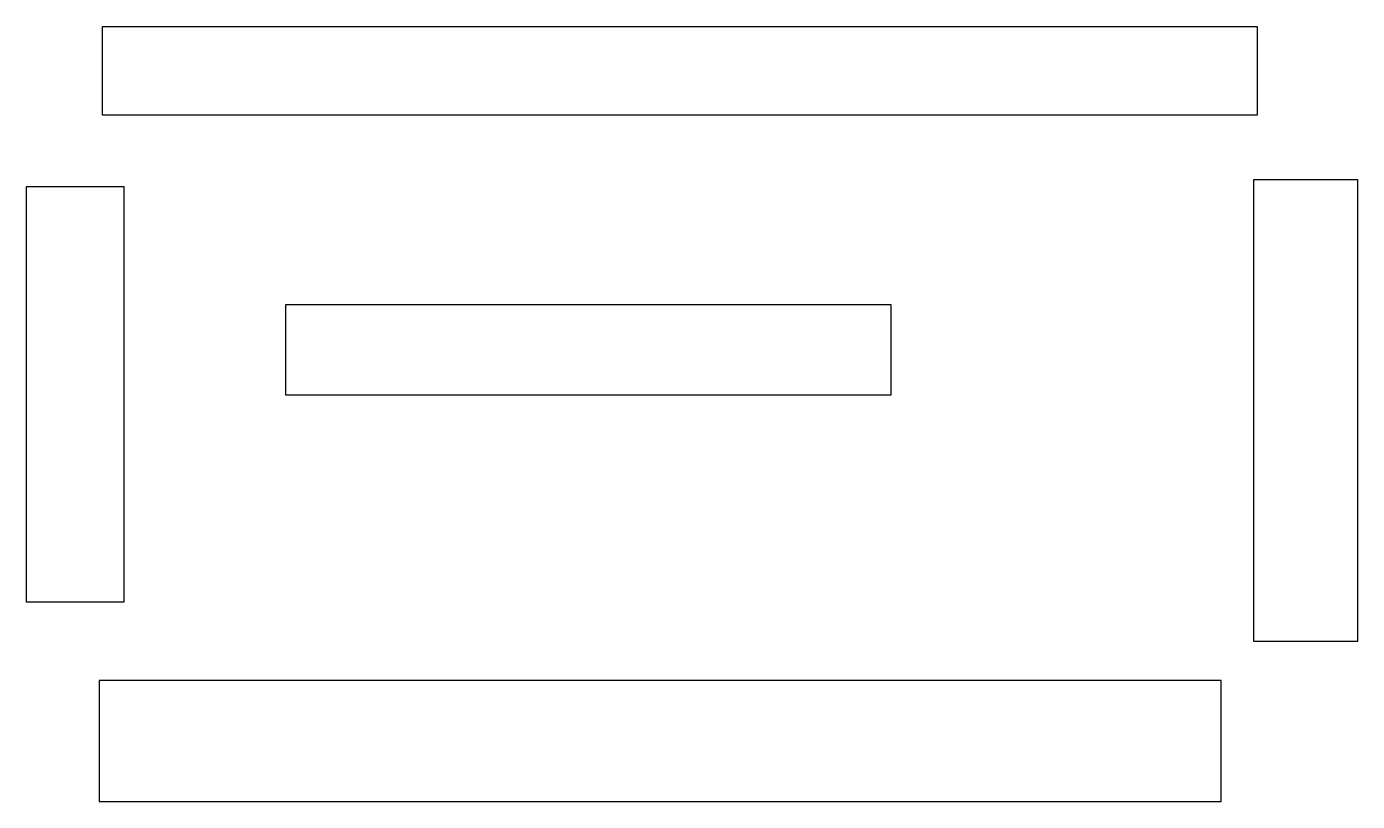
# Model space of a CAD drawing. Header units: millimetres. Extents: x 10 to 151, y 14 to 95.
import ezdxf

# ---------------------------------------------------------------- set-up
doc = ezdxf.new("R2010")
doc.units = ezdxf.units.MM

msp = doc.modelspace()

# ---------------------------------------------------------------- linework, layer by layer
for points in [[(18.15, 95.49), (140.07, 95.49), (140.07, 86.14), (18.15, 86.14)], [(139.71, 79.37), (150.64, 79.37), (150.64, 30.59), (139.71, 30.59)], [(10.12, 78.62), (20.39, 78.62), (20.39, 34.73), (10.12, 34.73)], [(37.5, 66.18), (101.36, 66.18), (101.36, 56.59), (37.5, 56.59)], [(17.77, 13.72), (136.24, 13.72), (136.24, 26.46), (17.77, 26.46)]]:
    msp.add_lwpolyline(points, close=True)

doc.saveas('drawing.dxf')
